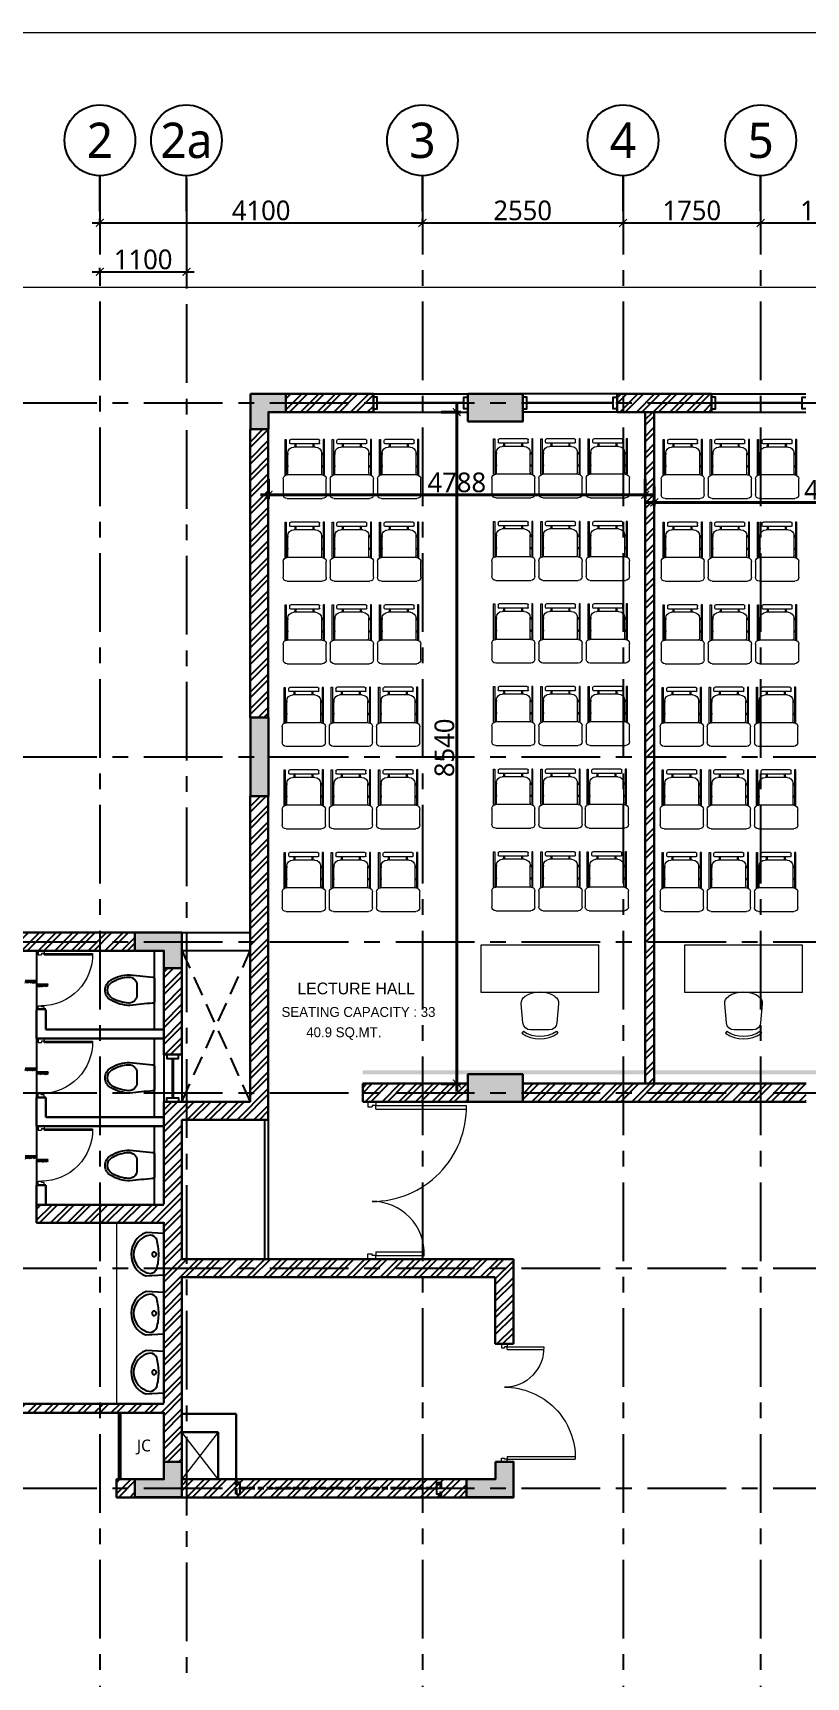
# Model space of a CAD drawing. Header units: millimetres. Extents: x 235412 to 469227, y 103223 to 235913.
# Drawn here: x 427530 to 437359, y 215006 to 235913 of the extents above; entities that cross this region are included whole.
import ezdxf
from ezdxf.enums import TextEntityAlignment as Align

# ---------------------------------------------------------------- set-up
doc = ezdxf.new("R2010")
doc.units = ezdxf.units.MM
doc.header["$MEASUREMENT"] = 0
doc.header["$PDMODE"] = 67
for name, pattern in [('ACAD_ISO05W100', [36, 24, -3, 0, -3, 0, -3, 0, -3]), ('CENTER', [2, 1.25, -0.25, 0.25, -0.25]), ('Dash', [6, 3, -3]), ('DASHED2', [0.375, 0.25, -0.125]), ('HIDDEN', [0.375, 0.25, -0.125])]:
    doc.linetypes.add(name, pattern=pattern)
for name, color, linetype, lineweight in [('A- Ground line', 60, 'Continuous', 40), ('A-Detail Lines', 8, 'Continuous', 25), ('A-Door', 4, 'Continuous', 9), ('A-Wall Sec', 1, 'Continuous', 30), ('Ann_TitleBlock 2', 5, 'Continuous', 25), ('Anno_Tittleblock', 5, 'Continuous', 13), ('column hatch', 12, 'Continuous', 5), ('dim', 251, 'Continuous', 5), ('elevation', 4, 'Continuous', 13), ('FLOOR', 41, 'Continuous', 5), ('S-Concrete', 40, 'Continuous', 30), ('TAGS 2', 30, 'Continuous', 9), ('text', 7, 'Continuous', 9)]:
    doc.layers.add(name, color=color, linetype=linetype, lineweight=lineweight)
for name, color, linetype in [('A-Anno-Dims', 7, 'Continuous'), ('A-Anno-Grid Lines', 162, 'Continuous'), ('A-Elevation', 4, 'Continuous'), ('A-Sanitory', 181, 'Continuous'), ('A-Wall Patt', 8, 'Continuous'), ('A-Window', 4, 'Continuous'), ('Anno_Frames', 7, 'Continuous'), ('Anno_Labels', 7, 'Continuous'), ('E-Boards', 212, 'Continuous'), ('S-Conc Patt', 9, 'Continuous')]:
    doc.layers.add(name, color=color, linetype=linetype)
for name, color, linetype, lineweight, true_color in [('frntr', 32, 'Continuous', 9, 0xbd5e00), ('I-Furniture', 32, 'Continuous', 15, 0xbd5e00), ('WALL BOARDS', 7, 'Continuous', 5, 0xe018f7)]:
    doc.layers.add(name, color=color, linetype=linetype, lineweight=lineweight, true_color=true_color)
doc.styles.add('IIITD @ 100', font='trebuc.ttf', dxfattribs={"height": 210})
doc.styles.get("Standard").update_dxf_attribs({"font": 'trebuc.ttf'})
doc.styles.add('TITLE', font='swissel.ttf', dxfattribs={"height": 4.3})
doc.dimstyles.new('IIITD_WD_L @ 100', dxfattribs={"dimscale": 100, "dimtxt": 2.5, "dimasz": 1, "dimexe": 0.5, "dimexo": 0.25, "dimgap": 0.3, "dimtad": 1, "dimdec": 0, "dimrnd": 1, "dimzin": 0, "dimdsep": 46, "dimtxsty": 'Standard', "dimblk": 'ARCHTICK', "dimcen": 0.2, "dimdle": 1, "dimclrd": 8, "dimclre": 9, "dimadec": 0, "dimazin": 0, "dimtfac": 1, "dimtdec": 0, "dimtofl": 0, "dimtmove": 0, "dimatfit": 0, "dimfxl": 2, "dimfxlon": 1, "dimtolj": 1, "dimtzin": 0, "dimlwd": -1, "dimlwe": -1, "dimarcsym": 0})
pattern_1 = [(45, (510387.56, 174947.64), (-106.06602, 106.06602), []), (45, (510458.27, 174947.64), (-106.06602, 106.06602), [])]

# ---------------------------------------------------------------- blocks, each defined once
blk = doc.blocks.new('Grid Head')
blk.add_circle((0, 0), 3)
at = {"layer": 'Anno_Labels'}
blk.add_attdef('GRID_NAME', text='', height=3, dxfattribs=at).set_placement((0, 0), align=Align.MIDDLE_CENTER)
blk = doc.blocks.new('_ArchTick')
at = {"color": 0, "linetype": 'ByBlock', "const_width": 0.15}
blk.add_lwpolyline([(-0.5, -0.5), (0.5, 0.5)], dxfattribs=at)
blk = doc.blocks.new('*D25')
at = {"layer": 'A-Anno-Dims', "color": 9, "transparency": 16777216}
for p, q in [((0, 1667), (0, 1717)), ((1100, 1867), (1100, 1617))]:
    blk.add_line(p, q, dxfattribs=at)
at = {"layer": 'A-Anno-Dims', "color": 8, "transparency": 16777216}
blk.add_line((-100, 1667), (1200, 1667), dxfattribs=at)
at = {"layer": 'Defpoints', "color": 0, "transparency": 16777216}
for p in [(1100, 2290), (0, 1667), (1100, 1667)]:
    blk.add_point(p, dxfattribs=at)
at = {"layer": 'A-Anno-Dims', "color": 8, "transparency": 16777216, "xscale": 100, "yscale": 100, "zscale": 100, "rotation": 180}
blk.add_blockref('_ArchTick', (0, 1667), dxfattribs=at)
at = {"layer": 'A-Anno-Dims', "color": 8, "transparency": 16777216, "xscale": 100, "yscale": 100, "zscale": 100}
blk.add_blockref('_ArchTick', (1100, 1667), dxfattribs=at)
at = {"layer": 'A-Anno-Dims', "color": 0, "transparency": 16777216, "insert": (550, 1824), "char_height": 250, "attachment_point": 5}
blk.add_mtext('\\A1;1100', dxfattribs=at)
blk = doc.blocks.new('*D26')
at = {"layer": 'A-Anno-Dims', "color": 9, "transparency": 16777216}
for p, q in [((0, 2290), (0, 2340)), ((4100, 2290), (4100, 2340))]:
    blk.add_line(p, q, dxfattribs=at)
at = {"layer": 'A-Anno-Dims', "color": 8, "transparency": 16777216}
blk.add_line((-100, 2290), (4200, 2290), dxfattribs=at)
at = {"layer": 'Defpoints', "color": 0, "transparency": 16777216}
for p in [(0, 2290), (4100, 2290), (4100, 2290)]:
    blk.add_point(p, dxfattribs=at)
at = {"layer": 'A-Anno-Dims', "color": 8, "transparency": 16777216, "xscale": 100, "yscale": 100, "zscale": 100, "rotation": 180}
blk.add_blockref('_ArchTick', (0, 2290), dxfattribs=at)
at = {"layer": 'A-Anno-Dims', "color": 8, "transparency": 16777216, "xscale": 100, "yscale": 100, "zscale": 100}
blk.add_blockref('_ArchTick', (4100, 2290), dxfattribs=at)
at = {"layer": 'A-Anno-Dims', "color": 0, "transparency": 16777216, "insert": (2050, 2447), "char_height": 250, "attachment_point": 5}
blk.add_mtext('\\A1;4100', dxfattribs=at)
blk = doc.blocks.new('*D27')
at = {"layer": 'A-Anno-Dims', "color": 9, "transparency": 16777216}
for p, q in [((4100, 2490), (4100, 2240)), ((6650, 2490), (6650, 2240))]:
    blk.add_line(p, q, dxfattribs=at)
at = {"layer": 'A-Anno-Dims', "color": 8, "transparency": 16777216}
blk.add_line((4000, 2290), (6750, 2290), dxfattribs=at)
at = {"layer": 'Defpoints', "color": 0, "transparency": 16777216}
for p in [(4100, 2790), (6650, 2790), (6650, 2290)]:
    blk.add_point(p, dxfattribs=at)
at = {"layer": 'A-Anno-Dims', "color": 8, "transparency": 16777216, "xscale": 100, "yscale": 100, "zscale": 100, "rotation": 180}
blk.add_blockref('_ArchTick', (4100, 2290), dxfattribs=at)
at = {"layer": 'A-Anno-Dims', "color": 8, "transparency": 16777216, "xscale": 100, "yscale": 100, "zscale": 100}
blk.add_blockref('_ArchTick', (6650, 2290), dxfattribs=at)
at = {"layer": 'A-Anno-Dims', "color": 0, "transparency": 16777216, "insert": (5375, 2447), "char_height": 250, "attachment_point": 5}
blk.add_mtext('\\A1;2550', dxfattribs=at)
blk = doc.blocks.new('*D28')
at = {"layer": 'A-Anno-Dims', "color": 9, "transparency": 16777216}
for p, q in [((6650, 2490), (6650, 2240)), ((8400, 2490), (8400, 2240))]:
    blk.add_line(p, q, dxfattribs=at)
at = {"layer": 'A-Anno-Dims', "color": 8, "transparency": 16777216}
blk.add_line((6550, 2290), (8500, 2290), dxfattribs=at)
at = {"layer": 'Defpoints', "color": 0, "transparency": 16777216}
for p in [(6650, 2790), (8400, 2790), (8400, 2290)]:
    blk.add_point(p, dxfattribs=at)
at = {"layer": 'A-Anno-Dims', "color": 8, "transparency": 16777216, "xscale": 100, "yscale": 100, "zscale": 100, "rotation": 180}
blk.add_blockref('_ArchTick', (6650, 2290), dxfattribs=at)
at = {"layer": 'A-Anno-Dims', "color": 8, "transparency": 16777216, "xscale": 100, "yscale": 100, "zscale": 100}
blk.add_blockref('_ArchTick', (8400, 2290), dxfattribs=at)
at = {"layer": 'A-Anno-Dims', "color": 0, "transparency": 16777216, "insert": (7525, 2447), "char_height": 250, "attachment_point": 5}
blk.add_mtext('\\A1;1750', dxfattribs=at)
blk = doc.blocks.new('*D29')
at = {"layer": 'A-Anno-Dims', "color": 9, "transparency": 16777216}
for p, q in [((8400, 2490), (8400, 2240)), ((10150, 2490), (10150, 2240))]:
    blk.add_line(p, q, dxfattribs=at)
at = {"layer": 'A-Anno-Dims', "color": 8, "transparency": 16777216}
blk.add_line((8300, 2290), (10250, 2290), dxfattribs=at)
at = {"layer": 'Defpoints', "color": 0, "transparency": 16777216}
for p in [(8400, 2790), (10150, 2790), (10150, 2290)]:
    blk.add_point(p, dxfattribs=at)
at = {"layer": 'A-Anno-Dims', "color": 8, "transparency": 16777216, "xscale": 100, "yscale": 100, "zscale": 100, "rotation": 180}
blk.add_blockref('_ArchTick', (8400, 2290), dxfattribs=at)
at = {"layer": 'A-Anno-Dims', "color": 8, "transparency": 16777216, "xscale": 100, "yscale": 100, "zscale": 100}
blk.add_blockref('_ArchTick', (10150, 2290), dxfattribs=at)
at = {"layer": 'A-Anno-Dims', "color": 0, "transparency": 16777216, "insert": (9275, 2447), "char_height": 250, "attachment_point": 5}
blk.add_mtext('\\A1;1750', dxfattribs=at)
blk = doc.blocks.new('*D44')
at = {"layer": 'A-Anno-Dims', "color": 9, "transparency": 16777216}
for p, q in [((0, -127729), (0, -127979)), ((-3300, -127929), (-3300, -127879))]:
    blk.add_line(p, q, dxfattribs=at)
at = {"layer": 'A-Anno-Dims', "color": 8, "transparency": 16777216}
blk.add_line((100, -127929), (-3400, -127929), dxfattribs=at)
at = {"layer": 'Defpoints', "color": 0, "transparency": 16777216}
for p in [(0, 2290), (-3300, -127929), (-3300, -127929)]:
    blk.add_point(p, dxfattribs=at)
at = {"layer": 'A-Anno-Dims', "color": 8, "transparency": 16777216, "xscale": 100, "yscale": 100, "zscale": 100, "rotation": 180}
blk.add_blockref('_ArchTick', (-3300, -127929), dxfattribs=at)
at = {"layer": 'A-Anno-Dims', "color": 8, "transparency": 16777216, "xscale": 100, "yscale": 100, "zscale": 100}
blk.add_blockref('_ArchTick', (0, -127929), dxfattribs=at)
at = {"layer": 'A-Anno-Dims', "color": 0, "transparency": 16777216, "insert": (-1650, -127772), "char_height": 250, "attachment_point": 5}
blk.add_mtext('\\A1;3300', dxfattribs=at)
blk = doc.blocks.new('Sttruct Acad')
at = {"layer": 'S-Conc Patt'}
for points in [[(521039, -130104), (521489, -130104), (521489, -130334), (521269, -130334), (521269, -130554), (521039, -130554)], [(523804, -130454), (523804, -130104), (524504, -130104), (524504, -130454)], [(519939, -143684), (519939, -143904), (519569, -143904), (519569, -144134), (520169, -144134), (520169, -143684)], [(524154, -143684), (524154, -143904), (523784, -143904), (523784, -144134), (524384, -144134), (524384, -143684)]]:
    blk.add_hatch(color=256, dxfattribs=at).paths.add_polyline_path(points)
for points in [[(521039, -134219), (521269, -134219), (521269, -135219), (521039, -135219)], [(519569, -136954), (520169, -136954), (520169, -137404), (519939, -137404), (519939, -137184), (519569, -137184)], [(524504, -138754), (524504, -139104), (523804, -139104), (523804, -138754)]]:
    blk.add_hatch(color=256, dxfattribs=at).paths.add_polyline_path(points, flags=17)
at = {"layer": 'S-Concrete'}
for points in [[(521039, -130104), (521489, -130104), (521489, -130334), (521269, -130334), (521269, -130554), (521039, -130554), (521039, -130104)], [(519569, -136954), (520169, -136954), (520169, -137404), (519939, -137404), (519939, -137184), (519569, -137184), (519569, -136954)], [(519939, -143684), (519939, -143904), (519569, -143904), (519569, -144134), (520169, -144134), (520169, -143684), (519939, -143684)], [(524154, -143684), (524154, -143904), (523784, -143904), (523784, -144134), (524384, -144134), (524384, -143684), (524154, -143684)]]:
    blk.add_lwpolyline(points, dxfattribs=at)
for points in [[(523804, -130454), (523804, -130104), (524504, -130104), (524504, -130454)], [(521039, -134219), (521269, -134219), (521269, -135219), (521039, -135219)], [(524504, -138754), (524504, -139104), (523804, -139104), (523804, -138754)]]:
    blk.add_lwpolyline(points, close=True, dxfattribs=at)
blk = doc.blocks.new('ABL_Door_S - 750 x 2100-5-3 Second Floor Lvl')
at = {"layer": 'A-Door', "color": 5, "lineweight": 18}
for p, q in [((-375, 37.5), (-325, 37.5)), ((-375, -37.5), (-375, 37.5)), ((-325, 37.5), (-325, -2.5)), ((325, 37.5), (325, -2.5)), ((375, 37.5), (325, 37.5)), ((375, -37.5), (375, 37.5)), ((-375, -37.5), (-340, -37.5)), ((-340, -2.5), (-325, -2.5)), ((-340, -37.5), (-340, -2.5)), ((-340, -37.5), (-340, -652.3)), ((-325, -37.5), (-340, -37.5)), ((-325, -37.5), (-325, -652.5)), ((340, -2.5), (325, -2.5)), ((340, -37.5), (340, -2.5)), ((375, -37.5), (340, -37.5))]:
    blk.add_line(p, q, dxfattribs=at)
at = {"layer": 'A-Door', "lineweight": 18}
blk.add_arc((-325, -2.5), 650, 268.67767, 0, dxfattribs=at)
blk = doc.blocks.new('Toil Hostel1')
at = {"color": 0, "linetype": 'ByBlock'}
blk.add_lwpolyline([(115, -477), (115, 523)], dxfattribs=at)
for points in [[(430, 218), (137, 188, 0.384412), (115, 163), (115, -117, 0.383904), (137, -142, 0.001434), (429, -172, 0.140641), (675, -102, 0.259738), (745, 23, 0.259738), (675, 148, 0.139471)], [(340, 88), (340, -42, 0.422961), (443, -142, 0.13189), (659, -77, 0.259738), (715, 23, 0.259738), (659, 123, 0.13189), (443, 188, 0.422961)]]:
    blk.add_lwpolyline(points, format="xyb", close=True, dxfattribs=at)
blk.add_arc((431, -147), 25, 264.2811, 270.16, dxfattribs=at)
blk = doc.blocks.new('Big Door Garbage')
at = {"layer": 'A-Door', "color": 5, "lineweight": 18}
for p, q in [((-12550, 128778), (-12500, 128778)), ((-12550, 128703), (-12550, 128778)), ((-12515, 128738), (-12500, 128738)), ((-12515, 128703), (-12515, 128738)), ((-12500, 128778), (-12500, 128738)), ((-11100, 128778), (-11100, 128738)), ((-11050, 128778), (-11100, 128778)), ((-11085, 128738), (-11100, 128738)), ((-11085, 128703), (-11085, 128738)), ((-12550, 128703), (-12515, 128703)), ((-12515, 128703), (-12515, 128239)), ((-12480, 128703), (-12515, 128703)), ((-12480, 128703), (-12480, 128239)), ((-11120, 128703), (-11085, 128703)), ((-11120, 128703), (-11120, 127838)), ((-11050, 128703), (-11085, 128703)), ((-11085, 128703), (-11085, 127838))]:
    blk.add_line(p, q, dxfattribs=at)
blk.add_lwpolyline([(-11050, 128778), (-11050, 128703)], dxfattribs=at)
at = {"layer": 'A-Door', "lineweight": 18}
for centre, radius, start, end in [((-12499, 128738), 499, 268.1474, 0), ((-11101, 128738), 900, 180, 271.0475)]:
    blk.add_arc(centre, radius, start, end, dxfattribs=at)
blk = doc.blocks.new('DROP')
at = {"layer": 'A-Detail Lines'}
h = blk.add_hatch(dxfattribs=at)
h.set_pattern_fill('ANSI31', color=256, scale=100, angle=-90, style=0)
h.set_pattern_definition([(45, (-30796.783, -8736.205), (8.838835, -8.838835), [])])
h.paths.add_polyline_path([(-46, 0), (-46, -147), (-75, -147), (-75, 0)])
h.paths.add_polyline_path([(0, 147), (0, 0), (-30, 0), (-30, 147)])
for p, q in [((-46, -147), (-46, 0)), ((0, 0), (0, 148))]:
    blk.add_line(p, q, dxfattribs=at)
blk = doc.blocks.new('Win Ven 600')
at = {"layer": 'A-Window', "color": 2, "lineweight": 40}
blk.add_line((511329, 18865), (511829, 18865), dxfattribs=at)
at = {"layer": 'A-Window'}
for points in [[(511279, 18980), (511879, 18980)], [(511279, 18790), (511329, 18790), (511329, 18940), (511279, 18940)], [(511879, 18790), (511829, 18790), (511829, 18940), (511879, 18940)], [(511279, 18750), (511879, 18750)]]:
    blk.add_lwpolyline(points, dxfattribs=at)
blk = doc.blocks.new('basin13_pl')
for points in [[(-412, -2, -0.32431), (-229, 275, -0.074195), (-226, 276), (0, 262), (0, -262), (-223, -275, -0.082611), (-232, -273, -0.313325), (-412, -2)], [(-382, 1, -0.373947), (-169, 245, -0.252869), (-89, 186, -0.078211), (-63, 1, -0.070813), (-89, -186, -0.2542), (-169, -244, -0.371653), (-382, 1)]]:
    blk.add_lwpolyline(points, format="xyb", close=True)
at = {"lineweight": -2}
blk.add_circle((-122, 1), 28.8, dxfattribs=at)
blk = doc.blocks.new('win 900')
at = {"layer": 'A-Window', "color": 2, "lineweight": 30}
blk.add_line((430344, -130219), (431444, -130219), dxfattribs=at)
at = {"layer": 'A-Window'}
for points in [[(430294, -130104), (431494, -130104)], [(430294, -130294), (430344, -130294), (430344, -130144), (430294, -130144)], [(431494, -130294), (431444, -130294), (431444, -130144), (431494, -130144)], [(430294, -130334), (431494, -130334)]]:
    blk.add_lwpolyline(points, dxfattribs=at)
blk = doc.blocks.new('Upper WINDOW')
at = {"layer": 'A-Window', "color": 2, "linetype": 'DASHED2', "lineweight": 40, "ltscale": 300}
blk.add_line((-18120, 103110), (-18489, 100637), dxfattribs=at)
for points in [[(-18226, 103176), (-17999, 103142)], [(-18383, 100571), (-18610, 100605)]]:
    blk.add_lwpolyline(points, dxfattribs=at)
at = {"layer": 'A-Window'}
for points in [[(-18038, 103148), (-18046, 103099), (-18194, 103121), (-18187, 103171)], [(-18423, 100577), (-18415, 100626), (-18564, 100649), (-18571, 100599)]]:
    blk.add_lwpolyline(points, dxfattribs=at)
blk = doc.blocks.new('A$C24EB465D')
at = {"layer": 'I-Furniture'}
for p, q in [((-770, 471), (-770, 456)), ((-320, 471), (-770, 471)), ((-770, 456), (-320, 456)), ((-598, 437), (-598, 456)), ((-598, 456), (-581, 456)), ((-320, 437), (-598, 437)), ((-598, 437), (-581, 437)), ((-581, 437), (-581, 456)), ((-440, 437), (-440, 456)), ((-440, 456), (-425, 456)), ((-440, 437), (-425, 437)), ((-425, 437), (-425, 456)), ((-320, -3), (-320, 445)), ((-269, 496), (-70, 496)), ((-20, 445), (-20, -3)), ((-770, 43), (-770, 399)), ((-727, 411), (-757, 411)), ((-715, 43), (-715, 399)), ((-674, 342), (-715, 342)), ((-674, 329), (-715, 329)), ((-674, 82), (-674, 361)), ((-727, 31), (-757, 31)), ((-674, 113), (-715, 113)), ((-674, 101), (-715, 101)), ((-674, 101), (-674, 113)), ((-345, 5), (-598, 5)), ((-598, 5), (-598, -14)), ((-598, 5), (-581, 5)), ((-581, 5), (-581, -14)), ((-440, 5), (-440, -14)), ((-440, 5), (-425, 5)), ((-425, 5), (-425, -14)), ((-770, -29), (-770, -14)), ((-770, -14), (-320, -14)), ((-320, -29), (-770, -29)), ((-598, -14), (-581, -14)), ((-440, -14), (-425, -14)), ((-70, -54), (-269, -54))]:
    blk.add_line(p, q, dxfattribs=at)
for centre, radius, start, end in [((-598, 361), 76.2, 90, 180), ((-269, 445), 50.8, 90, 180), ((-70, 445), 50.8, 0, 90), ((-757, 399), 12.7, 90, 180), ((-727, 399), 12.7, 0, 90), ((-757, 43), 12.7, 180, 270), ((-727, 43), 12.7, 270, 0), ((-598, 82), 76.2, 180, 270), ((-345, 31), 25.4, 270, 0), ((-269, -3), 50.8, 180, 270), ((-70, -3), 50.8, 270, 0)]:
    blk.add_arc(centre, radius, start, end, dxfattribs=at)
blk = doc.blocks.new('chair1')
for p, q in [((527, 224), (556, 243)), ((527, -224), (556, -243))]:
    blk.add_line(p, q)
blk.add_lwpolyline([(58, 204, -0.283804), (155, 253), (416, 230, -0.389031), (510, 127), (510, -127, -0.389031), (416, -230), (155, -253, -0.283804), (58, -204)], format="xyb")
for centre, radius, start, end in [((201, 0), 396, 325.6197, 34.3803), ((201, 0), 430, 325.6197, 34.3803), ((390, 0), 390, 148.3892, 211.6108)]:
    blk.add_arc(centre, radius, start, end)
blk = doc.blocks.new('IIITD WD A1- L Format Library')
at = {"layer": 'Anno_Tittleblock', "color": 5}
blk.add_lwpolyline([(0, -7.57), (775, -7.57), (775, 573.91), (0, 573.91)], close=True, dxfattribs=at)
at = {"style": 'TITLE'}
for tag, p, height in [('PROJECT NAME 1', (779.17, 137.4), 2.98), ('PROJECT NAME 2', (779.17, 132.23), 2.98), ('PROJECT_NAME_3', (779.17, 127.37), 2.98), ('1:100@A1', (818.06, 91.92), 2.25), ('A-2.03', (844.81, 84.28), 4), ('03.04.11', (821.96, 84.64), 2.25), ('A', (858.85, 75.94), 3.66), ('AC', (827.5, 76.14), 2.25)]:
    blk.add_attdef(tag, p, '', height=height, dxfattribs=at)
for p in [(780.3, 113.01), (780.3, 106.37)]:
    blk.add_attdef('FIRST FLOOR PLAN', text='', height=3.39, dxfattribs=at).set_placement(p, align=Align.TOP_LEFT)
blk = doc.blocks.new('*D69')
at = {"layer": 'A- Ground line', "color": 9, "transparency": 16777216}
for p, q in [((430525, 230238), (430525, 229988)), ((435313, 230238), (435313, 229988))]:
    blk.add_line(p, q, dxfattribs=at)
at = {"layer": 'A- Ground line', "color": 8, "transparency": 16777216}
blk.add_line((430425, 230038), (435413, 230038), dxfattribs=at)
at = {"layer": 'Defpoints', "color": 0, "transparency": 16777216}
for p in [(430525, 230872), (435313, 230872), (435313, 230038)]:
    blk.add_point(p, dxfattribs=at)
at = {"layer": 'A- Ground line', "color": 8, "transparency": 16777216, "xscale": 100, "yscale": 100, "zscale": 100, "rotation": 180}
blk.add_blockref('_ArchTick', (430525, 230038), dxfattribs=at)
at = {"layer": 'A- Ground line', "color": 8, "transparency": 16777216, "xscale": 100, "yscale": 100, "zscale": 100}
blk.add_blockref('_ArchTick', (435313, 230038), dxfattribs=at)
at = {"layer": 'A- Ground line', "color": 0, "transparency": 16777216, "insert": (432919, 230196), "char_height": 250, "attachment_point": 5}
blk.add_mtext('\\A1;4788', dxfattribs=at)
blk = doc.blocks.new('_Open90')
at = {"color": 0, "linetype": 'ByBlock', "lineweight": -2}
for p, q in [((0, 0), (-1, 0)), ((-0.5, 0.5), (0, 0)), ((0, 0), (-0.5, -0.5))]:
    blk.add_line(p, q, dxfattribs=at)
blk = doc.blocks.new('*D70')
at = {"layer": 'A- Ground line', "color": 9, "transparency": 16777216}
for p, q in [((432719, 231092), (432969, 231092)), ((432719, 222552), (432969, 222552))]:
    blk.add_line(p, q, dxfattribs=at)
at = {"layer": 'A- Ground line', "color": 8, "transparency": 16777216}
blk.add_line((432919, 222452), (432919, 231192), dxfattribs=at)
at = {"layer": 'Defpoints', "color": 0, "transparency": 16777216}
for p in [(431723, 231092), (432919, 231092), (431723, 222552)]:
    blk.add_point(p, dxfattribs=at)
at = {"layer": 'A- Ground line', "color": 8, "transparency": 16777216, "xscale": 100, "yscale": 100, "zscale": 100}
for p, rotation in [((432919, 231092), 90), ((432919, 222552), 270)]:
    blk.add_blockref('_ArchTick', p, dxfattribs=dict(at, rotation=rotation))
at = {"layer": 'A- Ground line', "color": 0, "transparency": 16777216, "insert": (432762, 226822), "char_height": 250, "attachment_point": 5, "rotation": 90}
blk.add_mtext('\\A1;8540', dxfattribs=at)
blk = doc.blocks.new('*D71')
at = {"layer": 'A- Ground line', "color": 9, "transparency": 16777216}
for p, q in [((435428, 230143), (435428, 229893)), ((439988, 230143), (439988, 229893))]:
    blk.add_line(p, q, dxfattribs=at)
at = {"layer": 'A- Ground line', "color": 8, "transparency": 16777216}
blk.add_line((435328, 229943), (440088, 229943), dxfattribs=at)
at = {"layer": 'Defpoints', "color": 0, "transparency": 16777216}
for p in [(435428, 231092), (439988, 231092), (439988, 229943)]:
    blk.add_point(p, dxfattribs=at)
at = {"layer": 'A- Ground line', "color": 8, "transparency": 16777216, "xscale": 100, "yscale": 100, "zscale": 100, "rotation": 180}
blk.add_blockref('_ArchTick', (435428, 229943), dxfattribs=at)
at = {"layer": 'A- Ground line', "color": 8, "transparency": 16777216, "xscale": 100, "yscale": 100, "zscale": 100}
blk.add_blockref('_ArchTick', (439988, 229943), dxfattribs=at)
at = {"layer": 'A- Ground line', "color": 0, "transparency": 16777216, "insert": (437708, 230101), "char_height": 250, "attachment_point": 5}
blk.add_mtext('\\A1;4560', dxfattribs=at)
blk = doc.blocks.new('Grid Academic Lecture')
at = {"layer": 'A-Anno-Grid Lines', "linetype": 'CENTER', "ltscale": 800}
for p, q in [((0, 2889.7), (0, -36150.1)), ((1100, 2854.7), (1100, -36185.1)), ((4100, 2889.7), (4100, -36150.1)), ((6650, 2889.7), (6650, -36150.1)), ((8400, 2889.7), (8400, -36150.1)), ((-10639.7, 0), (21940.1, 0)), ((-10639.7, -4500), (21940.1, -4500)), ((-10639.7, -6850), (21940.1, -6850)), ((-10639.7, -8770), (21940.1, -8770)), ((-10639.7, -11000), (21940.1, -11000)), ((-10639.7, -13800), (21940.1, -13800))]:
    blk.add_line(p, q, dxfattribs=at)
at = {"layer": 'Anno_Frames'}
for p, q in [((0, 2439.7), (0, 2889.7)), ((1100, 2439.7), (1100, 2889.7)), ((4100, 2439.7), (4100, 2889.7)), ((6650, 2439.7), (6650, 2889.7)), ((8400, 2439.7), (8400, 2889.7))]:
    blk.add_line(p, q, dxfattribs=at)
ref = blk.add_blockref('Grid Head', (0, 3339.7), dxfattribs=dict(at, xscale=150, yscale=150, zscale=150))
ref.add_attrib('GRID_NAME', '2', dxfattribs={"layer": '0', "height": 450}).set_placement((0, 3339.7), align=Align.MIDDLE_CENTER)
ref = blk.add_blockref('Grid Head', (1100, 3339.7), dxfattribs=dict(at, xscale=150, yscale=150, zscale=150))
ref.add_attrib('GRID_NAME', '2a', dxfattribs={"layer": '0', "height": 450}).set_placement((1100, 3339.7), align=Align.MIDDLE_CENTER)
ref = blk.add_blockref('Grid Head', (4100, 3339.7), dxfattribs=dict(at, xscale=150, yscale=150, zscale=150))
ref.add_attrib('GRID_NAME', '3', dxfattribs={"layer": '0', "height": 450}).set_placement((4100, 3339.7), align=Align.MIDDLE_CENTER)
ref = blk.add_blockref('Grid Head', (6650, 3339.7), dxfattribs=dict(at, xscale=150, yscale=150, zscale=150))
ref.add_attrib('GRID_NAME', '4', dxfattribs={"layer": '0', "height": 450}).set_placement((6650, 3339.7), align=Align.MIDDLE_CENTER)
ref = blk.add_blockref('Grid Head', (8400, 3339.7), dxfattribs=dict(at, xscale=150, yscale=150, zscale=150))
ref.add_attrib('GRID_NAME', '5', dxfattribs={"layer": '0', "height": 450}).set_placement((8400, 3339.7), align=Align.MIDDLE_CENTER)
at = {"layer": 'A-Anno-Dims'}
for base, p1, p2, picture, middle in [((6650, 2289.7), (4100, 2789.7), (6650, 2789.7), '*D27', (5375, 2446.9)), ((8400, 2289.7), (6650, 2789.7), (8400, 2789.7), '*D28', (7525, 2446.9)), ((10150, 2289.7), (8400, 2789.7), (10150, 2789.7), '*D29', (9275, 2446.9)), ((4100, 2289.7), (0, 2289.7), (4100, 2289.7), '*D26', (2050, 2446.9)), ((-3300, -127929.3), (0, 2289.7), (-3300, -127929.3), '*D44', (-1650, -127772.1)), ((1100, 1666.8), (0, 1666.8), (1100, 2289.7), '*D25', (550, 1824))]:
    dim = blk.add_linear_dim(base=base, p1=p1, p2=p2, dimstyle='IIITD_WD_L @ 100', override={"dimtmove": 1}, dxfattribs=at)
    dim.commit()
    dim.dimension.update_dxf_attribs({"geometry": picture, "text_midpoint": middle})

msp = doc.modelspace()

# ---------------------------------------------------------------- hatches: boundary and pattern name
at = {"layer": 'A-Wall Patt'}
h = msp.add_hatch(dxfattribs=at)
h.set_pattern_fill('ANSI32', color=256, scale=400, style=0)
h.set_pattern_definition([(45, (473234.28, 105597.43), (-106.06602, 106.06602), []), (45, (473304.99, 105597.43), (-106.06602, 106.06602), [])])
h.paths.add_polyline_path([(431857.5, 231092.1), (431857.5, 231322.1), (430742.5, 231322.1), (430742.5, 231092.1)])
h = msp.add_hatch(dxfattribs=at)
h.set_pattern_fill('ANSI32', color=256, scale=400, style=0)
h.set_pattern_definition([(45, (435312.15, 231202.74), (-106.066, 106.066), []), (45, (435382.86, 231202.74), (-106.066, 106.066), [])])
h.paths.add_polyline_path([(436157.5, 231322.1), (434957.5, 231322.1), (434957.5, 231092.1), (436157.5, 231092.1)])
h = msp.add_hatch(dxfattribs=at)
h.set_pattern_fill('ANSI32', color=256, scale=400, style=0)
h.set_pattern_definition([(45, (652959.26, 95654), (-106.06602, 106.06602), []), (45, (653029.97, 95654), (-106.06602, 106.06602), [])])
h.paths.add_polyline_path([(435427.5, 223377.3), (435312.5, 223377.3), (435312.5, 222552.1), (435427.5, 222552.1)])
h.paths.add_polyline_path([(435427.5, 224357.1), (435312.5, 224357.1), (435312.5, 223377.3), (435427.5, 223377.3)])
h.paths.add_polyline_path([(435427.5, 226707.1), (435312.5, 226707.1), (435312.5, 224357.1), (435427.5, 224357.1)])
h.paths.add_polyline_path([(435427.5, 231092.1), (435312.5, 231092.1), (435312.5, 226707.1), (435427.5, 226707.1)])
h = msp.add_hatch(dxfattribs=at)
h.set_pattern_fill('ANSI32', color=256, scale=400, style=0)
h.set_pattern_definition([(45, (-90661.45, 361426.16), (-106.066017, 106.066017), []), (45, (-90590.74, 361426.16), (-106.066017, 106.066017), [])])
h.paths.add_polyline_path([(430522.5, 230872.1), (430292.5, 230872.1), (430292.5, 227207.1), (430522.5, 227207.1)])
h = msp.add_hatch(dxfattribs=at)
h.set_pattern_fill('ANSI32', color=256, scale=400, style=0)
h.set_pattern_definition([(45, (429323.05, 218531.41), (-106.066, 106.066), []), (45, (429393.76, 218531.41), (-106.066, 106.066), [])])
h.paths.add_polyline_path([(430292.5, 226207.1), (430292.5, 222322.1), (429192.5, 222322.1), (429192.5, 221012.1), (427577.5, 221012.1), (427577.5, 220782.1), (429192.5, 220782.1), (429192.5, 218482.1), (427237.5, 218482.1), (427237.5, 218367.1), (429192.5, 218367.1), (429192.5, 217742.1), (429422.5, 217742.1), (429422.5, 220092.1), (433407.5, 220092.1), (433407.5, 219242.1), (433637.5, 219242.1), (433637.5, 220322.1), (429422.5, 220322.1), (429422.5, 222092.1), (430522.5, 222092.1), (430522.5, 226207.1)])
h = msp.add_hatch(dxfattribs=at)
h.set_pattern_fill('ANSI32', color=256, scale=400, style=0)
h.set_pattern_definition([(45, (1563.16, 361418.84), (-106.066017, 106.066017), []), (45, (1633.87, 361418.84), (-106.066017, 106.066017), [])])
h.paths.add_polyline_path([(427352.5, 224472.1), (427352.5, 224242.1), (428822.5, 224242.1), (428822.5, 224472.1)])
h = msp.add_hatch(dxfattribs=at)
h.set_pattern_fill('ANSI32', color=256, scale=400, style=0)
h.set_pattern_definition([(45, (-90746.45, 361426.16), (-106.066017, 106.066017), []), (45, (-90675.74, 361426.16), (-106.066017, 106.066017), [])])
h.paths.add_polyline_path([(429422.5, 224029.4), (429192.5, 224029.4), (429192.5, 222922.1), (429422.5, 222922.1)])
h = msp.add_hatch(dxfattribs=at)
h.set_pattern_fill('ANSI32', color=256, scale=400, style=0)
h.set_pattern_definition(pattern_1)
h.paths.add_polyline_path([(433057.5, 222552.1), (431722.5, 222552.1), (431722.5, 222437.1), (433057.5, 222437.1)])
h.paths.add_polyline_path([(433057.5, 222437.1), (431722.5, 222437.1), (431722.5, 222322.1), (433057.5, 222322.1)])
h = msp.add_hatch(dxfattribs=at)
h.set_pattern_fill('ANSI32', color=256, scale=400, style=0)
h.set_pattern_definition([(45, (1563.9, 482412.7), (-106.066017, 106.066017), []), (45, (1634.61, 482412.7), (-106.066017, 106.066017), [])])
h.paths.add_polyline_path([(437358.3, 222552.1), (433758.3, 222552.1), (433758.3, 222322.1), (437358.3, 222322.1)])
h = msp.add_hatch(dxfattribs=at)
h.set_pattern_fill('ANSI32', color=256, scale=400, style=0)
h.set_pattern_definition([(45, (428715.05, 217459.16), (-106.07, 106.07), []), (45, (428785.76, 217459.16), (-106.07, 106.07), [])])
h.paths.add_polyline_path([(428822.5, 217522.1), (428592.5, 217522.1), (428592.5, 217292.1), (428822.5, 217292.1)])
h = msp.add_hatch(dxfattribs=at)
h.set_pattern_fill('ANSI32', color=256, scale=400, style=0)
h.set_pattern_definition(pattern_1)
h.paths.add_polyline_path([(433037.5, 217292.1), (433037.5, 217521.9), (429422.5, 217517.1), (429422.5, 217292.1)])
at = {"layer": 'S-Conc Patt'}
for points in [[(430294.7, 231322.1), (430744.7, 231322.1), (430744.7, 231092.1), (430524.7, 231092.1), (430524.7, 230872.1), (430294.7, 230872.1)], [(433059.7, 230972.1), (433059.7, 231322.1), (433759.7, 231322.1), (433759.7, 230972.1)], [(433409.7, 217742.1), (433409.7, 217522.1), (433039.7, 217522.1), (433039.7, 217292.1), (433639.7, 217292.1), (433639.7, 217742.1)]]:
    msp.add_hatch(color=256, dxfattribs=at).paths.add_polyline_path(points)
for points in [[(430294.7, 227207.1), (430524.7, 227207.1), (430524.7, 226207.1), (430294.7, 226207.1)], [(428824.7, 224472.1), (429424.7, 224472.1), (429424.7, 224022.1), (429194.7, 224022.1), (429194.7, 224242.1), (428824.7, 224242.1)], [(433759.7, 222672.1), (433759.7, 222322.1), (433059.7, 222322.1), (433059.7, 222672.1)]]:
    msp.add_hatch(color=256, dxfattribs=at).paths.add_polyline_path(points, flags=17)
at = {"layer": 'WALL BOARDS'}
for points in [[(433522.5, 222672.1), (433522.5, 222722.1), (431722.5, 222722.1), (431722.5, 222672.1)], [(435312.7, 222672.2), (435312.7, 222722.2), (433512.7, 222722.2), (433512.7, 222672.2)], [(437227.5, 222672.1), (437227.5, 222722.1), (435427.5, 222722.1), (435427.5, 222672.1)], [(438786.8, 222672.5), (438786.8, 222722.5), (436986.8, 222722.5), (436986.8, 222672.5)]]:
    msp.add_hatch(color=256, dxfattribs=at).paths.add_polyline_path(points)

# ---------------------------------------------------------------- linework, layer by layer
at = {"layer": 'A-Detail Lines'}
for p, q in [((427577.5, 224242.1), (427577.5, 223492.1)), ((427577.5, 223127.1), (427577.5, 222377.1)), ((427577.5, 222012.1), (427577.5, 221262.1))]:
    msp.add_line(p, q, dxfattribs=at)
at = {"layer": 'A-Detail Lines', "linetype": 'HIDDEN', "ltscale": 1000}
for points in [[(429422.5, 224247.1), (430292.5, 222322.1)], [(429422.5, 222322.1), (430292.5, 224242.1)]]:
    msp.add_lwpolyline(points, dxfattribs=at)
at = {"layer": 'A-Elevation'}
for p, q in [((429422.5, 224472.1), (430292.5, 224472.1)), ((430292.5, 224242.1), (429422.5, 224242.1))]:
    msp.add_line(p, q, dxfattribs=at)
at = {"layer": 'A-Sanitory', "ltscale": 0.5}
for points in [[(428617.5, 218375.4), (428617.5, 217523)], [(428642.5, 218374.4), (428642.5, 217522.1)]]:
    msp.add_lwpolyline(points, dxfattribs=at)
at = {"layer": 'A-Wall Sec'}
for p, q in [((430742.5, 231322.1), (431857.5, 231322.1)), ((434957.5, 231322.1), (436157.5, 231322.1)), ((430742.5, 231092.1), (431857.5, 231092.1)), ((435312.5, 231092.1), (435312.5, 222552.1)), ((435312.5, 231092.1), (435312.5, 222552.1)), ((435427.5, 231092.1), (435427.5, 222552.1)), ((430292.5, 230872.1), (430292.5, 227207.1)), ((430522.5, 227207.1), (430522.5, 230872.1)), ((430292.5, 222322.1), (430292.5, 226207.1)), ((430522.5, 226207.1), (430522.5, 222092.1)), ((429422.5, 224029.4), (429422.5, 222922.1)), ((427577.5, 223127.1), (427577.5, 223492.1)), ((427692.5, 223242.1), (427692.5, 223492.1)), ((429192.5, 223127.1), (427577.5, 223127.1)), ((429192.5, 223242.1), (427692.5, 223242.1)), ((433058.3, 222552.1), (431722.5, 222552.1)), ((431722.5, 222552.1), (431722.5, 222322.1)), ((433058.3, 222552.1), (432588.3, 222552.1)), ((433758.3, 222552.1), (437358.3, 222552.1)), ((427577.5, 222012.1), (427577.5, 222377.1)), ((427692.5, 222127.1), (427692.5, 222377.1)), ((429192.5, 221019.4), (429192.5, 222322.1)), ((429192.5, 222322.1), (430292.5, 222322.1)), ((431722.5, 222322.1), (433058.3, 222322.1)), ((432588.3, 222322.1), (433058.3, 222322.1)), ((433758.3, 222322.1), (437358.3, 222322.1)), ((429422.5, 220322.1), (429422.5, 222092.1)), ((429422.5, 222092.1), (430522.5, 222092.1)), ((429192.5, 222012.1), (427577.5, 222012.1)), ((427577.5, 221012.1), (427577.5, 221262.1)), ((427692.5, 221012.1), (427692.5, 221262.1)), ((427577.5, 220782.1), (427577.5, 221012.1)), ((427577.5, 221012.1), (429192.5, 221012.1)), ((429192.5, 220782.1), (427577.5, 220782.1)), ((429192.5, 218489.4), (429192.5, 220789.4)), ((433637.5, 220322.1), (429422.5, 220322.1)), ((433637.5, 219242.1), (433637.5, 220322.1)), ((429422.5, 217742.1), (429422.5, 220092.1)), ((433407.5, 220092.1), (429422.5, 220092.1)), ((433407.5, 219242.1), (433407.5, 220092.1)), ((433407.5, 219242.1), (433637.5, 219242.1)), ((427577.5, 218482.1), (427462.5, 218482.1)), ((429192.5, 217742.1), (429192.5, 218374.4)), ((429422.5, 218352.1), (430115.1, 218352.1)), ((430115.1, 217522.1), (430115.1, 218352.1)), ((429422.5, 218122.1), (429885.1, 218122.1)), ((429885.1, 217522.1), (429885.1, 218122.1)), ((429422.5, 217522.1), (433037.5, 217522.1)), ((429422.5, 217292.1), (433040.9, 217292.1))]:
    msp.add_line(p, q, dxfattribs=at)
for points in [[(431857.5, 231322.1), (431857.5, 231092.1)], [(434957.5, 231092.1), (434957.5, 231322.1)], [(436157.5, 231322.1), (436157.5, 231092.1), (434957.5, 231092.1)], [(428822.5, 224242.1), (427352.5, 224242.1), (427352.5, 224472.1), (428822.5, 224472.1)], [(429422.5, 222922.1), (429192.5, 222922.1), (429192.5, 224029.4)], [(427692.5, 223499.4), (427577.5, 223499.4)], [(427692.5, 222377.1), (427577.5, 222377.1)], [(427692.5, 222127.1), (429192.5, 222127.1)], [(427692.5, 221262.1), (427577.5, 221262.1)], [(427237.5, 218482.1), (429192.5, 218482.1)], [(427237.5, 218482.1), (427237.5, 218367.1), (429192.5, 218367.1)], [(428822.5, 217522.1), (428592.5, 217522.1), (428592.5, 217292.1), (428822.5, 217292.1)]]:
    msp.add_lwpolyline(points, dxfattribs=at)
at = {"layer": 'dim'}
for p, q in [((429885.1, 218122.1), (429422.5, 217522.1)), ((429885.1, 217522.1), (429422.5, 218122.1))]:
    msp.add_line(p, q, dxfattribs=at)
msp.add_lwpolyline([(415993.5, 232679.4), (453146.8, 232679.4), (453146.8, 194850.6), (415993.5, 194850.6)], close=True, dxfattribs=at)
at = {"layer": 'E-Boards'}
for p, q in [((430472.5, 222092.1), (430472.5, 220322.1)), ((430522.5, 222092.1), (430522.5, 220322.1))]:
    msp.add_line(p, q, dxfattribs=at)
at = {"layer": 'elevation'}
for p, q in [((428592.5, 220782.1), (428592.5, 218482.1)), ((427237.5, 218482.1), (429192.5, 218482.1))]:
    msp.add_line(p, q, dxfattribs=at)
at = {"layer": 'I-Furniture'}
for points in [[(433224.9, 223714.8), (434724.9, 223714.8), (434724.9, 224314.8), (433224.9, 224314.8)], [(435812.6, 223714.8), (437312.6, 223714.8), (437312.6, 224314.8), (435812.6, 224314.8)]]:
    msp.add_lwpolyline(points, close=True, dxfattribs=at)
at = {"layer": 'S-Concrete'}
for points in [[(430294.7, 231322.1), (430744.7, 231322.1), (430744.7, 231092.1), (430524.7, 231092.1), (430524.7, 230872.1), (430294.7, 230872.1), (430294.7, 231322.1)], [(428824.7, 224472.1), (429424.7, 224472.1), (429424.7, 224022.1), (429194.7, 224022.1), (429194.7, 224242.1), (428824.7, 224242.1), (428824.7, 224472.1)], [(433409.7, 217742.1), (433409.7, 217522.1), (433039.7, 217522.1), (433039.7, 217292.1), (433639.7, 217292.1), (433639.7, 217742.1), (433409.7, 217742.1)]]:
    msp.add_lwpolyline(points, dxfattribs=at)
for points in [[(433059.7, 230972.1), (433059.7, 231322.1), (433759.7, 231322.1), (433759.7, 230972.1)], [(430294.7, 227207.1), (430524.7, 227207.1), (430524.7, 226207.1), (430294.7, 226207.1)], [(433759.7, 222672.1), (433759.7, 222322.1), (433059.7, 222322.1), (433059.7, 222672.1)]]:
    msp.add_lwpolyline(points, close=True, dxfattribs=at)

# ---------------------------------------------------------------- block references
at = {"layer": 'A-Anno-Grid Lines'}
msp.add_blockref('Grid Academic Lecture', (428381.3, 231207.1), dxfattribs=at)
at = {"layer": 'A-Detail Lines', "xscale": 1.333330619614571, "yscale": 1.333330619614571, "zscale": 1.333330619614571, "rotation": 90}
msp.add_blockref('Big Door Garbage', (603491, 237055.4), dxfattribs=at)
at = {"layer": 'A-Detail Lines', "xscale": -1, "rotation": 89.99999999999753}
msp.add_blockref('Big Door Garbage', (562262.9, 206692.1), dxfattribs=at)
at = {"layer": 'A-Door', "xscale": -1, "rotation": 90}
for p in [(427635, 223867.1), (427635, 222752.1), (427635, 221637.1)]:
    msp.add_blockref('ABL_Door_S - 750 x 2100-5-3 Second Floor Lvl', p, dxfattribs=at)
at = {"layer": 'A-Sanitory', "ltscale": 0.5, "xscale": -1}
for name, p, rotation in [('Toil Hostel1', (429192.5, 223718.9), 359.999999997027), ('Toil Hostel1', (429192.5, 222603.9), 359.999999997027), ('Toil Hostel1', (429192.5, 221488.9), 359.999999997027), ('basin13_pl', (429192.5, 220382.9), 180), ('basin13_pl', (429192.5, 219632.9), 180), ('basin13_pl', (429192.5, 218882.9), 180)]:
    msp.add_blockref(name, p, dxfattribs=dict(at, rotation=rotation))
at = {"layer": 'A-Wall Sec'}
msp.add_blockref('Sttruct Acad', (-90744.3, 361426.2), dxfattribs=at)
at = {"layer": 'A-Wall Sec', "xscale": -1, "rotation": 81.49794141732745}
msp.add_blockref('Upper WINDOW', (529463, 184242.2), dxfattribs=at)
at = {"layer": 'column hatch', "rotation": 270}
msp.add_blockref('Win Ven 600', (410442.1, 734200.9), dxfattribs=at)
at = {"layer": 'FLOOR', "linetype": 'ACAD_ISO05W100', "rotation": 90}
for p in [(427577.5, 223858.9), (427577.5, 222743.9), (427577.5, 221628.9)]:
    msp.add_blockref('DROP', p, dxfattribs=at)
at = {"layer": 'frntr', "linetype": 'Dash', "xscale": -1, "rotation": 90}
for p in [(431205.9, 229972), (431805.9, 229972), (432405.9, 229972), (433858.1, 229981.5), (434458.1, 229981.5), (435058.1, 229981.5), (436010.9, 229972), (436610.9, 229972), (437210.9, 229972), (431205.9, 228921.9), (431805.9, 228922), (432405.9, 228922), (433858.1, 228931.5), (434458.1, 228931.5), (435058.1, 228931.5), (436010.9, 228921.9), (436610.9, 228922), (437210.9, 228922), (431205.9, 227871.9), (431805.9, 227872), (432405.9, 227872), (433858.1, 227881.5), (434458.1, 227881.5), (435058.1, 227881.5), (436010.9, 227871.9), (436610.9, 227872), (437210.9, 227872), (431194, 226821.4), (431794, 226821.5), (432394, 226821.5), (433858.1, 226831), (434458.1, 226831), (435058.1, 226831), (435999, 226821.4), (436599, 226821.5), (437199, 226821.5), (431194, 225771.4), (431794, 225771.5), (432394, 225771.5), (433858.1, 225781), (434458.1, 225781), (435046.2, 225780.5), (435999, 225771.4), (436599, 225771.5), (437199, 225771.5), (431194, 224721.4), (431794, 224721.4), (432394, 224721.4), (433858.1, 224731), (434458.1, 224731), (435046.2, 224730.5), (435999, 224721.4), (436599, 224721.5), (437199, 224721.5)]:
    msp.add_blockref('A$C24EB465D', p, dxfattribs=at)
at = {"layer": 'I-Furniture', "extrusion": (0, 0, -1), "xscale": -0.9392199348658323, "yscale": 0.9392199348658323, "zscale": -0.9392199348658323, "rotation": 90}
for p in [(-433975.1, 223714.8), (-436562.8, 223714.8)]:
    msp.add_blockref('chair1', p, dxfattribs=at)
at = {"layer": 'S-Concrete'}
for p in [(1563.2, 361426.2), (5863.2, 361426.2)]:
    msp.add_blockref('win 900', p, dxfattribs=at)
at = {"layer": 'S-Concrete', "xscale": -1}
msp.add_blockref('win 900', (865251.9, 361426.2), dxfattribs=at)

# ---------------------------------------------------------------- texts
at = {"layer": 'TAGS 2', "attachment_point": 5, "style": 'IIITD @ 100'}
for s, insert, char_height, width in [('{\\fCentury Gothic|b0|i0|c0|p34;LECTURE HALL}', (431639.2, 223761.4), 150, 2420.359), ('{\\fCentury Gothic|b0|i0|c0|p34;SEATING CAPACITY : 33}', (431668.7, 223463), 126, 2128.089), ('{\\fCentury Gothic|b0|i0|c0|p34;40.9 SQ.MT.}', (431482.2, 223188.7), 126, 1757.849)]:
    msp.add_mtext(s, dxfattribs=dict(at, insert=insert, char_height=char_height, width=width))

# ---------------------------------------------------------------- dimensions: what is measured, and where the dimension line sits
at = {"layer": 'A- Ground line'}
dim = msp.add_linear_dim(base=(432919, 231092.1), p1=(431722.5, 222552.1), p2=(431722.5, 231092.1), angle=90, dimstyle='IIITD_WD_L @ 100', override={"dimldrblk": 'Open90', "dimarcsym": 1}, dxfattribs=at)
dim.commit()
dim.dimension.update_dxf_attribs({"geometry": '*D70', "text_midpoint": (432761.8, 226822.1)})
for base, p1, p2, picture, middle in [((439987.5, 229943), (435427.5, 231092.1), (439987.5, 231092.1), '*D71', (437707.5, 230100.6)), ((435312.5, 230038.5), (430524.7, 230872.1), (435312.5, 230872.1), '*D69', (432918.6, 230195.7))]:
    dim = msp.add_linear_dim(base=base, p1=p1, p2=p2, dimstyle='IIITD_WD_L @ 100', override={"dimldrblk": 'Open90', "dimarcsym": 1}, dxfattribs=at)
    dim.commit()
    dim.dimension.update_dxf_attribs({"geometry": picture, "text_midpoint": middle})

# ---------------------------------------------------------------- next in the draw order: texts
at = {"layer": 'text', "insert": (428940.1, 217931.7), "char_height": 150, "attachment_point": 5, "line_spacing_factor": 0.938532, "bg_fill": 2}
msp.add_mtext('JC', dxfattribs=at)

# ---------------------------------------------------------------- next in the draw order: hatches: boundary and pattern name
at = {"layer": 'S-Conc Patt'}
msp.add_hatch(color=256, dxfattribs=at).paths.add_polyline_path([(429194.7, 217742.1), (429194.7, 217522.1), (428824.7, 217522.1), (428824.7, 217292.1), (429424.7, 217292.1), (429424.7, 217742.1)])

# ---------------------------------------------------------------- next in the draw order: linework, layer by layer
at = {"layer": 'S-Concrete'}
msp.add_lwpolyline([(429194.7, 217742.1), (429194.7, 217522.1), (428824.7, 217522.1), (428824.7, 217292.1), (429424.7, 217292.1), (429424.7, 217742.1), (429194.7, 217742.1)], dxfattribs=at)

# ---------------------------------------------------------------- next in the draw order: block references
at = {"layer": 'Ann_TitleBlock 2', "xscale": 71.90956750301714, "yscale": 71.90956750301714, "zscale": 71.90956750301714}
msp.add_blockref('IIITD WD A1- L Format Library', (406665.8, 194643.5), dxfattribs=at)

doc.saveas('drawing.dxf')
